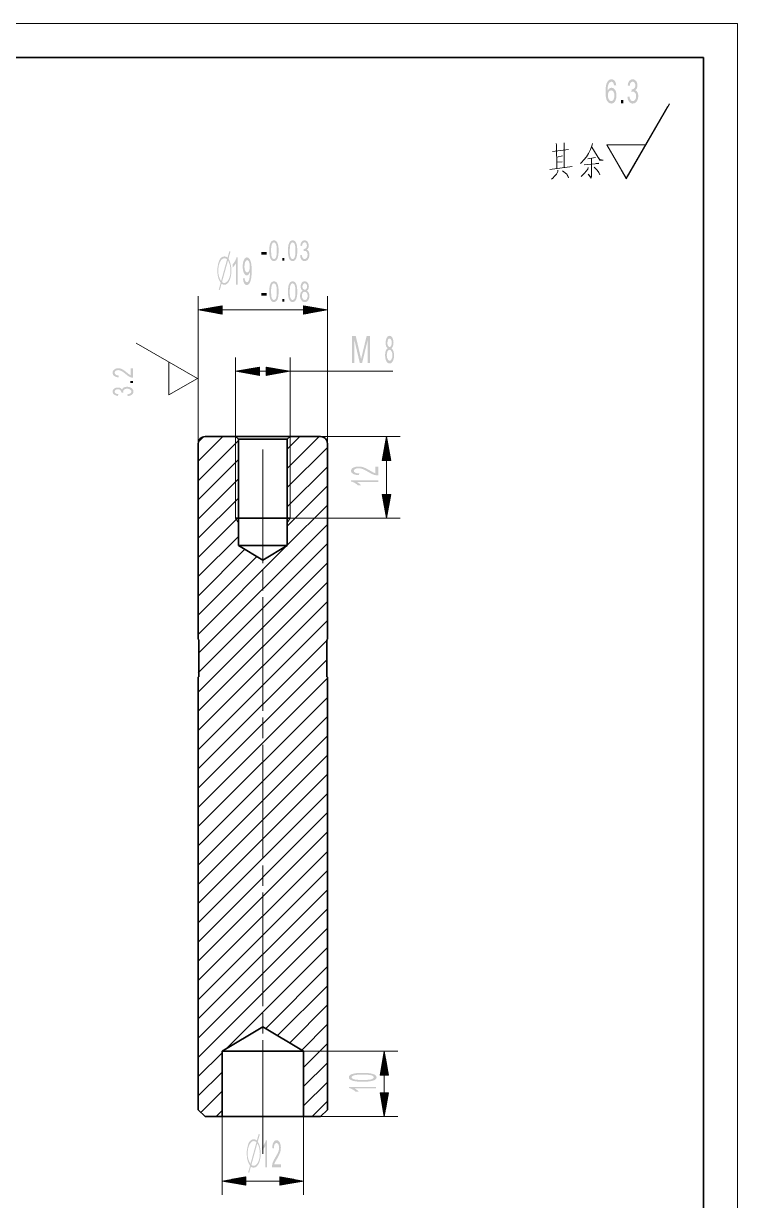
# Model space of a CAD drawing. Header units: millimetres. Extents: x 2834 to 3044, y 1462 to 1759.
# Drawn here: x 2939 to 3044, y 1585.8 to 1758.9 of the extents above; entities that cross this region are included whole.
import ezdxf

# ---------------------------------------------------------------- set-up
doc = ezdxf.new("R2010")
doc.units = ezdxf.units.MM
doc.layers.add('PDF_几何图形', color=7, linetype='Continuous')
doc.layers.add('PDF_实体填充', color=7, linetype='Continuous')

msp = doc.modelspace()

# ---------------------------------------------------------------- hatches: boundary and pattern name
at = {"layer": 'PDF_实体填充', "transparency": 33554559}
h = msp.add_hatch(color=256, dxfattribs=at)
h.paths.add_polyline_path([(3026.21, 1749.82), (3025.91, 1749.78), (3025.8, 1750.15), (3025.66, 1750.29), (3025.5, 1750.33), (3025.24, 1750.22), (3025.12, 1750.04), (3025.02, 1749.79), (3024.97, 1749.57), (3024.95, 1749.3), (3024.94, 1748.98), (3025.06, 1749.18), (3025.2, 1749.33), (3025.36, 1749.41), (3025.53, 1749.44), (3025.72, 1749.41), (3025.89, 1749.3), (3026.04, 1749.13), (3026.16, 1748.89), (3026.23, 1748.62), (3026.25, 1748.31), (3026.23, 1747.99), (3026.15, 1747.7), (3026.04, 1747.45), (3025.88, 1747.26), (3025.7, 1747.15), (3025.49, 1747.11), (3025.25, 1747.16), (3025.05, 1747.29), (3024.87, 1747.51), (3024.77, 1747.74), (3024.7, 1748.03), (3024.65, 1748.39), (3024.64, 1748.81), (3024.65, 1749.28), (3024.7, 1749.69), (3024.78, 1750.02), (3024.9, 1750.29), (3025.07, 1750.51), (3025.27, 1750.64), (3025.52, 1750.69), (3025.78, 1750.63), (3025.99, 1750.46), (3026.14, 1750.18)], flags=0)
h.paths.add_polyline_path([(3024.98, 1748.31), (3025, 1748.09), (3025.05, 1747.88), (3025.23, 1747.57), (3025.48, 1747.47), (3025.66, 1747.52), (3025.81, 1747.69), (3025.91, 1747.95), (3025.95, 1748.28), (3025.91, 1748.61), (3025.81, 1748.85), (3025.66, 1749.01), (3025.47, 1749.06), (3025.28, 1749.01), (3025.12, 1748.85), (3025.02, 1748.61)], flags=0)
for points in [[(3027.86, 1748.1), (3028.16, 1748.15), (3028.23, 1747.84), (3028.33, 1747.63), (3028.47, 1747.51), (3028.64, 1747.47), (3028.83, 1747.52), (3028.99, 1747.68), (3029.1, 1747.91), (3029.14, 1748.2), (3029.11, 1748.47), (3029.01, 1748.68), (3028.85, 1748.83), (3028.66, 1748.88), (3028.45, 1748.83), (3028.48, 1749.21), (3028.53, 1749.2), (3028.71, 1749.24), (3028.88, 1749.35), (3028.99, 1749.53), (3029.03, 1749.79), (3029, 1750), (3028.92, 1750.18), (3028.79, 1750.29), (3028.63, 1750.33), (3028.47, 1750.29), (3028.34, 1750.18), (3028.24, 1749.98), (3028.19, 1749.7), (3027.89, 1749.78), (3027.98, 1750.16), (3028.14, 1750.45), (3028.36, 1750.63), (3028.62, 1750.69), (3028.82, 1750.66), (3028.99, 1750.56), (3029.14, 1750.42), (3029.25, 1750.23), (3029.32, 1750.01), (3029.34, 1749.78), (3029.32, 1749.56), (3029.25, 1749.36), (3029.15, 1749.2), (3029, 1749.07), (3029.2, 1748.96), (3029.34, 1748.77), (3029.43, 1748.52), (3029.46, 1748.21), (3029.43, 1747.92), (3029.36, 1747.66), (3029.23, 1747.43), (3029.06, 1747.25), (3028.86, 1747.15), (3028.63, 1747.11), (3028.43, 1747.14), (3028.25, 1747.23), (3028.1, 1747.39), (3027.98, 1747.59), (3027.9, 1747.82)], [(2979.72, 1724.78), (2979.98, 1724.83), (2980.03, 1724.56), (2980.13, 1724.38), (2980.24, 1724.28), (2980.39, 1724.24), (2980.55, 1724.29), (2980.69, 1724.42), (2980.79, 1724.62), (2980.82, 1724.87), (2980.79, 1725.1), (2980.7, 1725.29), (2980.57, 1725.41), (2980.41, 1725.45), (2980.23, 1725.41), (2980.25, 1725.73), (2980.3, 1725.73), (2980.45, 1725.76), (2980.59, 1725.85), (2980.69, 1726.01), (2980.72, 1726.23), (2980.7, 1726.42), (2980.63, 1726.57), (2980.52, 1726.67), (2980.38, 1726.7), (2980.24, 1726.67), (2980.13, 1726.56), (2980.05, 1726.4), (2980, 1726.16), (2979.74, 1726.22), (2979.82, 1726.55), (2979.96, 1726.8), (2980.15, 1726.95), (2980.37, 1727), (2980.54, 1726.98), (2980.69, 1726.9), (2980.82, 1726.77), (2980.91, 1726.61), (2980.97, 1726.42), (2980.99, 1726.22), (2980.97, 1726.04), (2980.92, 1725.87), (2980.83, 1725.73), (2980.7, 1725.62), (2980.87, 1725.52), (2980.99, 1725.36), (2981.07, 1725.14), (2981.09, 1724.88), (2981.07, 1724.63), (2981, 1724.41), (2980.89, 1724.21), (2980.75, 1724.06), (2980.58, 1723.97), (2980.38, 1723.94), (2980.21, 1723.96), (2980.06, 1724.04), (2979.92, 1724.17), (2979.82, 1724.34), (2979.75, 1724.55)], [(2970.53, 1720.48), (2970.29, 1720.48), (2970.29, 1723.61), (2970.18, 1723.44), (2970.05, 1723.27), (2969.92, 1723.12), (2969.8, 1723.01), (2969.8, 1723.49), (2969.99, 1723.7), (2970.16, 1723.96), (2970.29, 1724.23), (2970.37, 1724.49), (2970.53, 1724.49)], [(2987.34, 1708.95), (2987.34, 1712.95), (2987.9, 1712.95), (2988.64, 1709.77), (2988.69, 1709.52), (2988.75, 1709.79), (2989.51, 1712.95), (2990.01, 1712.95), (2990.01, 1708.95), (2989.65, 1708.95), (2989.65, 1712.29), (2988.84, 1708.95), (2988.5, 1708.95), (2987.7, 1712.35), (2987.7, 1708.95)], [(2954.8, 1708.18), (2955.15, 1708.18), (2955.15, 1706.79), (2954.9, 1706.82), (2954.7, 1706.89), (2954.5, 1706.99), (2954.29, 1707.14), (2953.8, 1707.54), (2953.59, 1707.69), (2953.41, 1707.79), (2953.18, 1707.88), (2952.97, 1707.91), (2952.77, 1707.89), (2952.6, 1707.8), (2952.48, 1707.68), (2952.45, 1707.52), (2952.49, 1707.35), (2952.61, 1707.22), (2952.8, 1707.14), (2953.05, 1707.11), (2953.01, 1706.84), (2952.75, 1706.88), (2952.54, 1706.95), (2952.37, 1707.05), (2952.24, 1707.18), (2952.17, 1707.34), (2952.14, 1707.53), (2952.17, 1707.71), (2952.25, 1707.87), (2952.38, 1708), (2952.65, 1708.14), (2952.98, 1708.18), (2953.15, 1708.17), (2953.33, 1708.13), (2953.51, 1708.06), (2953.7, 1707.96), (2953.84, 1707.86), (2954.02, 1707.73), (2954.46, 1707.37), (2954.6, 1707.26), (2954.8, 1707.15)], [(2954.36, 1704.08), (2954.31, 1704.34), (2954.58, 1704.4), (2954.77, 1704.49), (2954.87, 1704.61), (2954.9, 1704.75), (2954.86, 1704.92), (2954.72, 1705.06), (2954.52, 1705.15), (2954.28, 1705.18), (2954.05, 1705.15), (2953.86, 1705.07), (2953.73, 1704.94), (2953.69, 1704.77), (2953.73, 1704.59), (2953.41, 1704.62), (2953.42, 1704.66), (2953.38, 1704.82), (2953.29, 1704.96), (2953.14, 1705.06), (2952.91, 1705.09), (2952.73, 1705.07), (2952.58, 1704.99), (2952.48, 1704.88), (2952.45, 1704.75), (2952.48, 1704.61), (2952.58, 1704.49), (2952.75, 1704.41), (2952.99, 1704.37), (2952.92, 1704.11), (2952.59, 1704.19), (2952.35, 1704.32), (2952.19, 1704.51), (2952.14, 1704.74), (2952.17, 1704.9), (2952.25, 1705.06), (2952.37, 1705.18), (2952.54, 1705.28), (2952.72, 1705.34), (2952.92, 1705.35), (2953.11, 1705.34), (2953.28, 1705.28), (2953.42, 1705.19), (2953.53, 1705.06), (2953.62, 1705.23), (2953.79, 1705.35), (2954, 1705.43), (2954.27, 1705.46), (2954.52, 1705.44), (2954.74, 1705.37), (2954.94, 1705.26), (2955.09, 1705.11), (2955.18, 1704.94), (2955.21, 1704.75), (2955.18, 1704.58), (2955.1, 1704.42), (2954.97, 1704.29), (2954.8, 1704.19), (2954.6, 1704.12)], [(2990.76, 1693.73), (2991.23, 1693.73), (2991.23, 1692.41), (2990.89, 1692.44), (2990.62, 1692.5), (2990.35, 1692.6), (2990.07, 1692.74), (2989.42, 1693.12), (2989.14, 1693.26), (2988.9, 1693.36), (2988.6, 1693.45), (2988.31, 1693.48), (2988.04, 1693.45), (2987.82, 1693.37), (2987.67, 1693.25), (2987.62, 1693.1), (2987.67, 1692.94), (2987.83, 1692.82), (2988.08, 1692.74), (2988.42, 1692.71), (2988.37, 1692.46), (2988.02, 1692.49), (2987.74, 1692.55), (2987.51, 1692.65), (2987.34, 1692.78), (2987.24, 1692.93), (2987.21, 1693.11), (2987.25, 1693.28), (2987.35, 1693.44), (2987.53, 1693.56), (2987.89, 1693.69), (2988.32, 1693.73), (2988.56, 1693.72), (2988.79, 1693.68), (2989.03, 1693.61), (2989.28, 1693.52), (2989.47, 1693.42), (2989.71, 1693.3), (2990.3, 1692.96), (2990.49, 1692.85), (2990.76, 1692.75)], [(2991.23, 1691.69), (2991.23, 1691.45), (2988.1, 1691.45), (2988.27, 1691.34), (2988.44, 1691.21), (2988.58, 1691.08), (2988.69, 1690.96), (2988.22, 1690.96), (2988, 1691.15), (2987.75, 1691.32), (2987.47, 1691.45), (2987.21, 1691.53), (2987.21, 1691.69)], [(2990.9, 1602.49), (2990.9, 1602.25), (2987.77, 1602.25), (2987.94, 1602.14), (2988.11, 1602.01), (2988.26, 1601.88), (2988.36, 1601.76), (2987.89, 1601.76), (2987.68, 1601.95), (2987.42, 1602.12), (2987.15, 1602.25), (2986.89, 1602.33), (2986.89, 1602.49)], [(2974.85, 1590.63), (2974.6, 1590.63), (2974.6, 1593.75), (2974.5, 1593.59), (2974.37, 1593.42), (2974.24, 1593.27), (2974.11, 1593.16), (2974.11, 1593.64), (2974.31, 1593.85), (2974.47, 1594.11), (2974.61, 1594.38), (2974.69, 1594.64), (2974.85, 1594.64)], [(2976.89, 1591.1), (2976.89, 1590.63), (2975.57, 1590.63), (2975.6, 1590.97), (2975.66, 1591.23), (2975.76, 1591.5), (2975.89, 1591.78), (2976.27, 1592.44), (2976.42, 1592.72), (2976.52, 1592.95), (2976.61, 1593.25), (2976.63, 1593.54), (2976.61, 1593.81), (2976.53, 1594.03), (2976.41, 1594.18), (2976.26, 1594.23), (2976.1, 1594.18), (2975.97, 1594.02), (2975.89, 1593.77), (2975.87, 1593.43), (2975.61, 1593.48), (2975.65, 1593.83), (2975.71, 1594.12), (2975.81, 1594.34), (2975.94, 1594.51), (2976.09, 1594.61), (2976.26, 1594.64), (2976.44, 1594.61), (2976.59, 1594.5), (2976.72, 1594.32), (2976.85, 1593.96), (2976.89, 1593.53), (2976.87, 1593.29), (2976.84, 1593.06), (2976.77, 1592.82), (2976.67, 1592.57), (2976.58, 1592.38), (2976.46, 1592.14), (2976.11, 1591.55), (2976.01, 1591.36), (2975.91, 1591.1)]]:
    msp.add_hatch(color=256, dxfattribs=at).paths.add_polyline_path(points)
h = msp.add_hatch(color=256, dxfattribs=at)
h.paths.add_polyline_path([(2975.19, 1725.47), (2975.2, 1725.8), (2975.22, 1726.09), (2975.26, 1726.33), (2975.36, 1726.61), (2975.49, 1726.83), (2975.66, 1726.96), (2975.87, 1727), (2976.03, 1726.98), (2976.17, 1726.9), (2976.29, 1726.79), (2976.38, 1726.62), (2976.45, 1726.42), (2976.51, 1726.18), (2976.54, 1725.98), (2976.55, 1725.75), (2976.56, 1725.47), (2976.55, 1725.14), (2976.52, 1724.86), (2976.48, 1724.62), (2976.39, 1724.33), (2976.25, 1724.12), (2976.08, 1723.98), (2975.87, 1723.94), (2975.68, 1723.97), (2975.53, 1724.08), (2975.4, 1724.25), (2975.3, 1724.47), (2975.24, 1724.74), (2975.2, 1725.08)], flags=0)
h.paths.add_polyline_path([(2975.45, 1725.47), (2975.47, 1725.03), (2975.51, 1724.7), (2975.57, 1724.49), (2975.71, 1724.3), (2975.87, 1724.24), (2976.04, 1724.3), (2976.17, 1724.49), (2976.24, 1724.71), (2976.28, 1725.03), (2976.29, 1725.47), (2976.28, 1725.91), (2976.24, 1726.24), (2976.17, 1726.45), (2976.03, 1726.64), (2975.87, 1726.7), (2975.71, 1726.64), (2975.59, 1726.48), (2975.53, 1726.32), (2975.49, 1726.09), (2975.46, 1725.81)], flags=0)
h = msp.add_hatch(color=256, dxfattribs=at)
h.paths.add_polyline_path([(2977.93, 1725.47), (2977.94, 1725.8), (2977.97, 1726.09), (2978.01, 1726.33), (2978.11, 1726.61), (2978.24, 1726.83), (2978.41, 1726.96), (2978.62, 1727), (2978.78, 1726.98), (2978.92, 1726.9), (2979.03, 1726.79), (2979.13, 1726.62), (2979.2, 1726.42), (2979.26, 1726.18), (2979.28, 1725.98), (2979.3, 1725.75), (2979.3, 1725.47), (2979.3, 1725.14), (2979.27, 1724.86), (2979.23, 1724.62), (2979.13, 1724.33), (2979, 1724.12), (2978.83, 1723.98), (2978.62, 1723.94), (2978.43, 1723.97), (2978.27, 1724.08), (2978.14, 1724.25), (2978.05, 1724.47), (2977.99, 1724.74), (2977.95, 1725.08)], flags=0)
h.paths.add_polyline_path([(2978.2, 1725.47), (2978.21, 1725.03), (2978.25, 1724.7), (2978.32, 1724.49), (2978.46, 1724.3), (2978.62, 1724.24), (2978.78, 1724.3), (2978.92, 1724.49), (2978.98, 1724.71), (2979.03, 1725.03), (2979.04, 1725.47), (2979.03, 1725.91), (2978.98, 1726.24), (2978.92, 1726.45), (2978.78, 1726.64), (2978.62, 1726.7), (2978.46, 1726.64), (2978.33, 1726.48), (2978.27, 1726.32), (2978.23, 1726.09), (2978.21, 1725.81)], flags=0)
h = msp.add_hatch(color=256, dxfattribs=at)
h.paths.add_polyline_path([(2969.58, 1721.99), (2969.5, 1721.54), (2969.37, 1721.16), (2969.21, 1720.85), (2969.01, 1720.63), (2968.8, 1720.5), (2968.58, 1720.46), (2968.46, 1720.47), (2968.3, 1720.53), (2968.21, 1720.58), (2968.16, 1720.6), (2967.91, 1719.68), (2967.76, 1719.76), (2968.04, 1720.76), (2967.86, 1721.04), (2967.72, 1721.36), (2967.63, 1721.71), (2967.57, 1722.1), (2967.55, 1722.53), (2967.55, 1722.8), (2967.58, 1723.07), (2967.67, 1723.56), (2967.79, 1723.95), (2967.93, 1724.25), (2968.12, 1724.46), (2968.34, 1724.59), (2968.59, 1724.63), (2968.68, 1724.62), (2968.79, 1724.59), (2968.91, 1724.55), (2969.05, 1724.45), (2969.32, 1725.42), (2969.48, 1725.34), (2969.19, 1724.29), (2969.37, 1723.92), (2969.51, 1723.51), (2969.59, 1723.04), (2969.61, 1722.52)], flags=0)
h.paths.add_polyline_path([(2969.12, 1724.04), (2968.24, 1720.87), (2968.37, 1720.76), (2968.56, 1720.72), (2968.79, 1720.78), (2969.01, 1720.95), (2969.2, 1721.23), (2969.35, 1721.6), (2969.45, 1722.03), (2969.48, 1722.51), (2969.46, 1722.94), (2969.39, 1723.34), (2969.27, 1723.71)], flags=0)
h.paths.add_polyline_path([(2968.6, 1724.37), (2968.36, 1724.31), (2968.14, 1724.13), (2967.95, 1723.83), (2967.85, 1723.6), (2967.75, 1723.25), (2967.7, 1722.82), (2967.68, 1722.53), (2967.71, 1722.1), (2967.79, 1721.7), (2967.92, 1721.34), (2968.1, 1721.02), (2968.98, 1724.2), (2968.77, 1724.32)], flags=0)
h = msp.add_hatch(color=256, dxfattribs=at)
h.paths.add_polyline_path([(2971.32, 1721.4), (2971.55, 1721.44), (2971.6, 1721.16), (2971.67, 1720.96), (2971.89, 1720.81), (2972.08, 1720.92), (2972.22, 1721.19), (2972.27, 1721.4), (2972.31, 1721.66), (2972.34, 1721.96), (2972.35, 1722.26), (2972.35, 1722.36), (2972.26, 1722.15), (2972.15, 1721.98), (2972.02, 1721.87), (2971.87, 1721.83), (2971.72, 1721.87), (2971.58, 1721.99), (2971.45, 1722.19), (2971.36, 1722.46), (2971.3, 1722.77), (2971.28, 1723.14), (2971.3, 1723.52), (2971.36, 1723.85), (2971.46, 1724.12), (2971.59, 1724.33), (2971.74, 1724.45), (2971.91, 1724.49), (2972.1, 1724.44), (2972.27, 1724.28), (2972.41, 1724.03), (2972.51, 1723.68), (2972.56, 1723.38), (2972.59, 1723.01), (2972.6, 1722.56), (2972.59, 1722.08), (2972.56, 1721.67), (2972.51, 1721.34), (2972.41, 1720.94), (2972.26, 1720.65), (2972.09, 1720.47), (2971.88, 1720.41), (2971.67, 1720.47), (2971.5, 1720.67), (2971.38, 1720.98)], flags=0)
h.paths.add_polyline_path([(2972.32, 1723.17), (2972.29, 1723.55), (2972.21, 1723.84), (2972.09, 1724.02), (2971.94, 1724.09), (2971.79, 1724.02), (2971.65, 1723.82), (2971.56, 1723.51), (2971.53, 1723.13), (2971.56, 1722.78), (2971.65, 1722.5), (2971.78, 1722.33), (2971.93, 1722.27), (2972.09, 1722.33), (2972.21, 1722.5), (2972.3, 1722.79)], flags=0)
h = msp.add_hatch(color=256, dxfattribs=at)
h.paths.add_polyline_path([(2975.19, 1719.45), (2975.2, 1719.78), (2975.22, 1720.06), (2975.26, 1720.3), (2975.36, 1720.59), (2975.49, 1720.8), (2975.66, 1720.93), (2975.87, 1720.98), (2976.03, 1720.95), (2976.17, 1720.88), (2976.29, 1720.76), (2976.38, 1720.6), (2976.45, 1720.4), (2976.51, 1720.15), (2976.54, 1719.96), (2976.55, 1719.72), (2976.56, 1719.45), (2976.55, 1719.12), (2976.52, 1718.83), (2976.48, 1718.59), (2976.39, 1718.3), (2976.25, 1718.09), (2976.08, 1717.96), (2975.87, 1717.91), (2975.68, 1717.95), (2975.53, 1718.05), (2975.4, 1718.23), (2975.3, 1718.44), (2975.24, 1718.72), (2975.2, 1719.05)], flags=0)
h.paths.add_polyline_path([(2975.45, 1719.45), (2975.47, 1719.01), (2975.51, 1718.68), (2975.57, 1718.46), (2975.71, 1718.28), (2975.87, 1718.22), (2976.04, 1718.28), (2976.17, 1718.46), (2976.24, 1718.68), (2976.28, 1719.01), (2976.29, 1719.45), (2976.28, 1719.88), (2976.24, 1720.21), (2976.17, 1720.43), (2976.03, 1720.61), (2975.87, 1720.67), (2975.71, 1720.62), (2975.59, 1720.46), (2975.53, 1720.29), (2975.49, 1720.07), (2975.46, 1719.79)], flags=0)
h = msp.add_hatch(color=256, dxfattribs=at)
h.paths.add_polyline_path([(2977.93, 1719.45), (2977.94, 1719.78), (2977.97, 1720.06), (2978.01, 1720.3), (2978.11, 1720.59), (2978.24, 1720.8), (2978.41, 1720.93), (2978.62, 1720.98), (2978.78, 1720.95), (2978.92, 1720.88), (2979.03, 1720.76), (2979.13, 1720.6), (2979.2, 1720.4), (2979.26, 1720.15), (2979.28, 1719.96), (2979.3, 1719.72), (2979.3, 1719.45), (2979.3, 1719.12), (2979.27, 1718.83), (2979.23, 1718.59), (2979.13, 1718.3), (2979, 1718.09), (2978.83, 1717.96), (2978.62, 1717.91), (2978.43, 1717.95), (2978.27, 1718.05), (2978.14, 1718.23), (2978.05, 1718.44), (2977.99, 1718.72), (2977.95, 1719.05)], flags=0)
h.paths.add_polyline_path([(2978.2, 1719.45), (2978.21, 1719.01), (2978.25, 1718.68), (2978.32, 1718.46), (2978.46, 1718.28), (2978.62, 1718.22), (2978.78, 1718.28), (2978.92, 1718.46), (2978.98, 1718.68), (2979.03, 1719.01), (2979.04, 1719.45), (2979.03, 1719.88), (2978.98, 1720.21), (2978.92, 1720.43), (2978.78, 1720.61), (2978.62, 1720.67), (2978.46, 1720.62), (2978.33, 1720.46), (2978.27, 1720.29), (2978.23, 1720.07), (2978.21, 1719.79)], flags=0)
h = msp.add_hatch(color=256, dxfattribs=at)
h.paths.add_polyline_path([(2980.11, 1719.59), (2979.97, 1719.69), (2979.87, 1719.83), (2979.82, 1720), (2979.8, 1720.2), (2979.84, 1720.51), (2979.96, 1720.75), (2980.15, 1720.92), (2980.4, 1720.98), (2980.65, 1720.92), (2980.84, 1720.75), (2980.97, 1720.5), (2981.01, 1720.19), (2980.99, 1720), (2980.93, 1719.83), (2980.84, 1719.69), (2980.7, 1719.59), (2980.87, 1719.47), (2980.99, 1719.3), (2981.07, 1719.08), (2981.1, 1718.82), (2981.08, 1718.58), (2981.01, 1718.36), (2980.91, 1718.18), (2980.77, 1718.03), (2980.6, 1717.94), (2980.4, 1717.91), (2980.21, 1717.94), (2980.04, 1718.03), (2979.9, 1718.18), (2979.8, 1718.37), (2979.73, 1718.59), (2979.71, 1718.83), (2979.74, 1719.1), (2979.82, 1719.32), (2979.94, 1719.49)], flags=0)
h.paths.add_polyline_path([(2980.06, 1720.22), (2980.08, 1720.02), (2980.16, 1719.87), (2980.27, 1719.77), (2980.41, 1719.73), (2980.54, 1719.77), (2980.65, 1719.87), (2980.72, 1720.02), (2980.75, 1720.2), (2980.72, 1720.38), (2980.65, 1720.54), (2980.54, 1720.64), (2980.4, 1720.68), (2980.27, 1720.64), (2980.16, 1720.54)], flags=0)
h.paths.add_polyline_path([(2979.98, 1718.83), (2980.03, 1718.53), (2980.19, 1718.3), (2980.41, 1718.22), (2980.58, 1718.26), (2980.71, 1718.39), (2980.8, 1718.58), (2980.83, 1718.82), (2980.8, 1719.06), (2980.71, 1719.26), (2980.57, 1719.39), (2980.4, 1719.43), (2980.23, 1719.39), (2980.1, 1719.26), (2980.01, 1719.07)], flags=0)
h = msp.add_hatch(color=256, dxfattribs=at)
h.paths.add_polyline_path([(2992.6, 1711.11), (2992.47, 1711.25), (2992.37, 1711.43), (2992.32, 1711.66), (2992.3, 1711.93), (2992.34, 1712.33), (2992.46, 1712.66), (2992.64, 1712.89), (2992.87, 1712.96), (2993.11, 1712.89), (2993.3, 1712.66), (2993.42, 1712.32), (2993.46, 1711.92), (2993.44, 1711.66), (2993.38, 1711.43), (2993.29, 1711.25), (2993.16, 1711.11), (2993.32, 1710.96), (2993.44, 1710.73), (2993.51, 1710.43), (2993.54, 1710.09), (2993.52, 1709.76), (2993.46, 1709.48), (2993.36, 1709.23), (2993.22, 1709.03), (2993.06, 1708.92), (2992.88, 1708.88), (2992.69, 1708.92), (2992.53, 1709.03), (2992.4, 1709.23), (2992.3, 1709.48), (2992.24, 1709.77), (2992.22, 1710.1), (2992.24, 1710.46), (2992.32, 1710.75), (2992.44, 1710.98)], flags=0)
h.paths.add_polyline_path([(2992.55, 1711.95), (2992.57, 1711.69), (2992.64, 1711.48), (2992.75, 1711.35), (2992.88, 1711.3), (2993.01, 1711.35), (2993.11, 1711.48), (2993.18, 1711.68), (2993.2, 1711.92), (2993.18, 1712.17), (2993.11, 1712.37), (2993, 1712.51), (2992.88, 1712.56), (2992.75, 1712.51), (2992.64, 1712.38)], flags=0)
h.paths.add_polyline_path([(2992.47, 1710.1), (2992.52, 1709.69), (2992.67, 1709.39), (2992.88, 1709.28), (2993.04, 1709.34), (2993.17, 1709.51), (2993.26, 1709.76), (2993.29, 1710.08), (2993.26, 1710.41), (2993.17, 1710.67), (2993.04, 1710.84), (2992.87, 1710.9), (2992.71, 1710.84), (2992.58, 1710.67), (2992.5, 1710.41)], flags=0)
h = msp.add_hatch(color=256, dxfattribs=at)
h.paths.add_polyline_path([(2988.93, 1603.24), (2988.49, 1603.25), (2988.11, 1603.27), (2987.79, 1603.31), (2987.4, 1603.4), (2987.12, 1603.53), (2986.94, 1603.69), (2986.89, 1603.89), (2986.92, 1604.04), (2987.02, 1604.18), (2987.17, 1604.29), (2987.39, 1604.38), (2987.66, 1604.45), (2987.99, 1604.5), (2988.25, 1604.53), (2988.56, 1604.54), (2988.93, 1604.55), (2989.37, 1604.54), (2989.75, 1604.51), (2990.07, 1604.47), (2990.45, 1604.38), (2990.74, 1604.26), (2990.91, 1604.09), (2990.97, 1603.89), (2990.92, 1603.71), (2990.79, 1603.56), (2990.56, 1603.44), (2990.27, 1603.35), (2989.9, 1603.29), (2989.45, 1603.25)], flags=0)
h.paths.add_polyline_path([(2988.93, 1603.49), (2989.51, 1603.51), (2989.95, 1603.54), (2990.24, 1603.61), (2990.49, 1603.74), (2990.57, 1603.89), (2990.48, 1604.05), (2990.24, 1604.18), (2989.95, 1604.24), (2989.51, 1604.28), (2988.93, 1604.29), (2988.34, 1604.28), (2987.91, 1604.24), (2987.62, 1604.18), (2987.37, 1604.05), (2987.29, 1603.89), (2987.36, 1603.74), (2987.58, 1603.62), (2987.8, 1603.57), (2988.1, 1603.53), (2988.48, 1603.5)], flags=0)
h = msp.add_hatch(color=256, dxfattribs=at)
h.paths.add_polyline_path([(2973.9, 1592.14), (2973.81, 1591.69), (2973.69, 1591.31), (2973.52, 1591), (2973.33, 1590.78), (2973.12, 1590.65), (2972.89, 1590.61), (2972.77, 1590.62), (2972.62, 1590.67), (2972.53, 1590.72), (2972.48, 1590.75), (2972.22, 1589.83), (2972.08, 1589.91), (2972.36, 1590.91), (2972.18, 1591.19), (2972.04, 1591.51), (2971.94, 1591.86), (2971.89, 1592.25), (2971.87, 1592.68), (2971.87, 1592.95), (2971.9, 1593.22), (2971.99, 1593.7), (2972.1, 1594.1), (2972.25, 1594.4), (2972.44, 1594.61), (2972.65, 1594.74), (2972.91, 1594.78), (2973, 1594.77), (2973.11, 1594.73), (2973.23, 1594.69), (2973.36, 1594.6), (2973.64, 1595.57), (2973.8, 1595.49), (2973.5, 1594.44), (2973.69, 1594.07), (2973.82, 1593.66), (2973.9, 1593.19), (2973.93, 1592.67)], flags=0)
h.paths.add_polyline_path([(2973.43, 1594.19), (2972.56, 1591.02), (2972.69, 1590.91), (2972.88, 1590.87), (2973.11, 1590.93), (2973.33, 1591.1), (2973.52, 1591.38), (2973.67, 1591.75), (2973.77, 1592.18), (2973.8, 1592.66), (2973.77, 1593.09), (2973.71, 1593.49), (2973.59, 1593.85)], flags=0)
h.paths.add_polyline_path([(2972.92, 1594.52), (2972.68, 1594.46), (2972.46, 1594.28), (2972.27, 1593.98), (2972.17, 1593.74), (2972.06, 1593.39), (2972.02, 1592.97), (2972, 1592.68), (2972.03, 1592.25), (2972.11, 1591.85), (2972.24, 1591.49), (2972.42, 1591.17), (2973.3, 1594.35), (2973.09, 1594.47)], flags=0)

# ---------------------------------------------------------------- linework, layer by layer
at = {"layer": 'PDF_几何图形', "lineweight": 15}
for points in [[(2834.04, 1461.88), (3044.04, 1461.88), (3044.04, 1758.88), (2834.04, 1758.88)], [(2968.19, 1717.38), (2968.24, 1717.38)], [(2980.28, 1717.38), (2980.24, 1717.38)], [(2968.19, 1716.16), (2968.24, 1716.16)], [(2980.28, 1716.16), (2980.24, 1716.16)], [(2973.69, 1708.36), (2973.74, 1708.36)], [(2973.69, 1707.14), (2973.74, 1707.14)], [(2978.24, 1707.75), (2974.74, 1708.36), (2974.74, 1707.13)], [(2974.78, 1708.36), (2974.74, 1708.36)], [(2978.24, 1707.75), (2974.74, 1707.75)], [(2974.78, 1707.14), (2974.74, 1707.14)], [(2991.82, 1694.67), (2991.82, 1694.63)], [(2993.04, 1694.67), (2993.04, 1694.63)], [(2992.43, 1686.13), (2993.04, 1689.63), (2991.81, 1689.63)], [(2991.82, 1689.58), (2991.82, 1689.63)], [(2993.04, 1689.58), (2993.04, 1689.63)], [(2991.49, 1604.27), (2991.49, 1604.23)], [(2992.71, 1604.27), (2992.71, 1604.23)], [(2991.49, 1601.58), (2991.49, 1601.63)], [(2992.71, 1601.58), (2992.71, 1601.63)], [(2971.69, 1589.24), (2971.74, 1589.24)], [(2976.78, 1589.24), (2976.74, 1589.24)], [(2971.69, 1588.02), (2971.74, 1588.02)], [(2976.78, 1588.02), (2976.74, 1588.02)]]:
    msp.add_lwpolyline(points, close=True, dxfattribs=at)
at = {"layer": 'PDF_几何图形', "lineweight": 35}
for points in [[(3039.04, 1466.88), (3039.04, 1753.88), (2859.04, 1753.88), (2859.04, 1466.88)], [(2970.64, 1697.73), (2970.24, 1698.13), (2970.35, 1698.13), (2970.7, 1698.13), (2971.24, 1698.13), (2971.96, 1698.13), (2972.82, 1698.13), (2973.76, 1698.13), (2974.72, 1698.13), (2975.66, 1698.13), (2976.51, 1698.13), (2977.23, 1698.13), (2977.78, 1698.13), (2978.12, 1698.13), (2978.24, 1698.13), (2977.84, 1697.73), (2977.73, 1697.73), (2977.42, 1697.73), (2976.93, 1697.73), (2976.28, 1697.73), (2975.51, 1697.73), (2974.67, 1697.73), (2973.8, 1697.73), (2972.96, 1697.73), (2972.19, 1697.73), (2971.54, 1697.73), (2971.05, 1697.73), (2970.74, 1697.73), (2970.64, 1697.73), (2970.64, 1682.13)], [(2977.84, 1682.13), (2977.84, 1697.73)], [(2970.24, 1686.13), (2970.64, 1686.13), (2977.84, 1686.13), (2978.24, 1686.13)], [(2968.24, 1607.73), (2968.24, 1598.13)]]:
    msp.add_lwpolyline(points, dxfattribs=at)
at = {"layer": 'PDF_几何图形', "lineweight": 15}
for points in [[(3034.05, 1747.05), (3027.7, 1736.05), (3024.82, 1741.05), (3030.59, 1741.05)], [(3033.74, 1746.64), (3027.68, 1736.14), (3024.85, 1741.05), (3030.51, 1741.05)], [(3016.84, 1740.05), (3019.21, 1740.37)], [(3017.39, 1741.24), (3017.45, 1741.04), (3017.5, 1737.61)], [(3018.55, 1741.35), (3018.58, 1741.24), (3018.55, 1737.73)], [(3022.73, 1741.24), (3022.68, 1741.04), (3022.43, 1740.37), (3022.15, 1739.78), (3021.82, 1739.27), (3021.44, 1738.83), (3021.13, 1738.44), (3020.97, 1738.28)], [(3022.62, 1740.68), (3023.81, 1738.79), (3024.3, 1738.79), (3023.81, 1738.87), (3023.56, 1739.19)], [(3017.47, 1738.48), (3018.27, 1738.56)], [(3017.5, 1739.23), (3018.3, 1739.42)], [(3021.52, 1738.09), (3023.64, 1738.32), (3023.56, 1738.36), (3023.26, 1738.28)], [(3023.17, 1739.19), (3022.02, 1738.99)], [(3022.57, 1739.07), (3022.59, 1736.79), (3022.57, 1736.43), (3022.51, 1736.16), (3022.1, 1736.75), (3022.51, 1736.24)], [(3016.45, 1737.42), (3019.71, 1737.85)], [(3017.64, 1737.3), (3017.64, 1737.14), (3017.42, 1736.75), (3017.14, 1736.43), (3016.87, 1736.16), (3016.68, 1736)], [(3018.33, 1737.22), (3018.93, 1736.71), (3019.16, 1736.39), (3019.21, 1736.2), (3019.02, 1736.59)], [(3022.07, 1737.69), (3022.02, 1737.46), (3021.57, 1736.86), (3021.08, 1736.39)], [(3022.98, 1737.77), (3023.42, 1737.3), (3023.67, 1736.98), (3023.81, 1736.63), (3023.61, 1737.02)], [(2964.74, 1697.13), (2964.74, 1718.77)], [(2983.74, 1716.77), (2980.24, 1716.77), (2983.74, 1716.77), (2980.24, 1716.15), (2980.24, 1717.38), (2983.74, 1716.77), (2964.74, 1716.77), (2968.24, 1716.15), (2968.24, 1717.38), (2964.74, 1716.77), (2968.24, 1716.77), (2964.74, 1716.77)], [(2968.24, 1717.22), (2967.33, 1717.22)], [(2968.24, 1717.27), (2967.62, 1717.27)], [(2968.24, 1717.32), (2967.91, 1717.32)], [(2980.24, 1717.32), (2980.57, 1717.32)], [(2980.24, 1717.27), (2980.86, 1717.27)], [(2980.24, 1717.22), (2981.14, 1717.22)], [(2983.74, 1697.13), (2983.74, 1718.77)], [(2968.24, 1716.82), (2965.03, 1716.82)], [(2968.24, 1716.71), (2965.03, 1716.71)], [(2968.24, 1716.87), (2965.31, 1716.87)], [(2968.24, 1716.66), (2965.31, 1716.66)], [(2968.24, 1716.92), (2965.6, 1716.92)], [(2968.24, 1716.61), (2965.6, 1716.61)], [(2968.24, 1716.97), (2965.89, 1716.97)], [(2968.24, 1716.56), (2965.89, 1716.56)], [(2968.24, 1717.02), (2966.18, 1717.02)], [(2968.24, 1716.51), (2966.18, 1716.51)], [(2968.24, 1717.07), (2966.47, 1717.07)], [(2968.24, 1716.46), (2966.47, 1716.46)], [(2968.24, 1717.12), (2966.75, 1717.12)], [(2968.24, 1716.41), (2966.75, 1716.41)], [(2968.24, 1717.17), (2967.04, 1717.17)], [(2968.24, 1716.36), (2967.04, 1716.36)], [(2968.24, 1716.31), (2967.33, 1716.31)], [(2968.24, 1716.26), (2967.62, 1716.26)], [(2968.24, 1716.21), (2967.91, 1716.21)], [(2980.24, 1717.17), (2981.43, 1717.17)], [(2980.24, 1717.12), (2981.72, 1717.12)], [(2980.24, 1717.07), (2982.01, 1717.07)], [(2980.24, 1717.02), (2982.3, 1717.02)], [(2980.24, 1716.97), (2982.58, 1716.97)], [(2980.24, 1716.92), (2982.87, 1716.92)], [(2980.24, 1716.87), (2983.16, 1716.87)], [(2980.24, 1716.82), (2983.45, 1716.82)], [(2980.24, 1716.71), (2983.45, 1716.71)], [(2980.24, 1716.66), (2983.16, 1716.66)], [(2980.24, 1716.61), (2982.87, 1716.61)], [(2980.24, 1716.56), (2982.58, 1716.56)], [(2980.24, 1716.51), (2982.3, 1716.51)], [(2980.24, 1716.46), (2982.01, 1716.46)], [(2980.24, 1716.41), (2981.72, 1716.41)], [(2980.24, 1716.36), (2981.43, 1716.36)], [(2980.24, 1716.31), (2981.14, 1716.31)], [(2980.24, 1716.26), (2980.86, 1716.26)], [(2980.24, 1716.21), (2980.57, 1716.21)], [(2955.61, 1711.87), (2964.61, 1706.68), (2960.4, 1704.25), (2960.4, 1709.11)], [(2970.24, 1709.75), (2970.24, 1698.13), (2970.24, 1686.13), (2970.64, 1685.43)], [(2978.24, 1709.75), (2978.24, 1698.13), (2978.24, 1686.13), (2977.84, 1685.43)], [(2970.24, 1707.75), (2973.74, 1707.75), (2970.24, 1707.75), (2973.74, 1708.36), (2973.74, 1707.13), (2970.24, 1707.75), (2993.38, 1707.75)], [(2973.74, 1707.8), (2970.53, 1707.8)], [(2973.74, 1707.69), (2970.53, 1707.69)], [(2973.74, 1707.85), (2970.81, 1707.85)], [(2973.74, 1707.64), (2970.81, 1707.64)], [(2973.74, 1707.9), (2971.1, 1707.9)], [(2973.74, 1707.59), (2971.1, 1707.59)], [(2973.74, 1707.95), (2971.39, 1707.95)], [(2973.74, 1707.54), (2971.39, 1707.54)], [(2973.74, 1708), (2971.68, 1708)], [(2973.74, 1707.49), (2971.68, 1707.49)], [(2973.74, 1708.05), (2971.97, 1708.05)], [(2973.74, 1707.44), (2971.97, 1707.44)], [(2973.74, 1708.1), (2972.25, 1708.1)], [(2973.74, 1707.39), (2972.25, 1707.39)], [(2973.74, 1708.15), (2972.54, 1708.15)], [(2973.74, 1707.34), (2972.54, 1707.34)], [(2973.74, 1708.2), (2972.83, 1708.2)], [(2973.74, 1707.29), (2972.83, 1707.29)], [(2973.74, 1708.25), (2973.12, 1708.25)], [(2973.74, 1707.24), (2973.12, 1707.24)], [(2973.74, 1708.3), (2973.41, 1708.3)], [(2973.74, 1707.19), (2973.41, 1707.19)], [(2974.74, 1708.3), (2975.07, 1708.3)], [(2974.74, 1708.25), (2975.36, 1708.25)], [(2974.74, 1708.2), (2975.64, 1708.2)], [(2974.74, 1708.15), (2975.93, 1708.15)], [(2974.74, 1708.1), (2976.22, 1708.1)], [(2974.74, 1708.05), (2976.51, 1708.05)], [(2974.74, 1708), (2976.8, 1708)], [(2974.74, 1707.95), (2977.08, 1707.95)], [(2974.74, 1707.9), (2977.37, 1707.9)], [(2974.74, 1707.85), (2977.66, 1707.85)], [(2974.74, 1707.8), (2977.95, 1707.8)], [(2974.74, 1707.69), (2977.95, 1707.69)], [(2974.74, 1707.64), (2977.66, 1707.64)], [(2974.74, 1707.59), (2977.37, 1707.59)], [(2974.74, 1707.54), (2977.08, 1707.54)], [(2974.74, 1707.49), (2976.8, 1707.49)], [(2974.74, 1707.44), (2976.51, 1707.44)], [(2974.74, 1707.39), (2976.22, 1707.39)], [(2974.74, 1707.34), (2975.93, 1707.34)], [(2974.74, 1707.29), (2975.64, 1707.29)], [(2974.74, 1707.24), (2975.36, 1707.24)], [(2974.74, 1707.19), (2975.07, 1707.19)], [(2964.75, 1694.51), (2968.36, 1698.13)], [(2964.76, 1697.35), (2965.51, 1698.1)], [(2964.76, 1691.69), (2970.64, 1697.57)], [(2977.84, 1693.46), (2982.51, 1698.13)], [(2977.84, 1696.29), (2979.68, 1698.13)], [(2977.84, 1690.63), (2983.74, 1696.53)], [(2978.24, 1698.13), (2994.43, 1698.13)], [(2992.43, 1686.13), (2992.43, 1689.63), (2992.43, 1686.13), (2992.43, 1698.13), (2991.81, 1694.63), (2993.04, 1694.63), (2992.43, 1698.13), (2992.43, 1694.63), (2992.43, 1698.13)], [(2992.17, 1694.63), (2992.17, 1696.68)], [(2992.22, 1694.63), (2992.22, 1696.97)], [(2992.28, 1694.63), (2992.28, 1697.26)], [(2992.33, 1694.63), (2992.33, 1697.55)], [(2992.38, 1694.63), (2992.38, 1697.84)], [(2992.48, 1694.63), (2992.48, 1697.84)], [(2992.53, 1694.63), (2992.53, 1697.55)], [(2992.58, 1694.63), (2992.58, 1697.26)], [(2992.63, 1694.63), (2992.63, 1696.97)], [(2992.68, 1694.63), (2992.68, 1696.68)], [(2964.77, 1688.87), (2970.64, 1694.74)], [(2974.24, 1696.23), (2974.24, 1694.73), (2974.24, 1693.23), (2974.24, 1679.51)], [(2991.87, 1694.63), (2991.87, 1694.96)], [(2991.92, 1694.63), (2991.92, 1695.24)], [(2991.97, 1694.63), (2991.97, 1695.53)], [(2992.02, 1694.63), (2992.02, 1695.82)], [(2992.07, 1694.63), (2992.07, 1696.11)], [(2992.12, 1694.63), (2992.12, 1696.4)], [(2992.73, 1694.63), (2992.73, 1696.4)], [(2992.78, 1694.63), (2992.78, 1696.11)], [(2992.83, 1694.63), (2992.83, 1695.82)], [(2992.88, 1694.63), (2992.88, 1695.53)], [(2992.94, 1694.63), (2992.94, 1695.24)], [(2992.99, 1694.63), (2992.99, 1694.96)], [(2977.84, 1687.8), (2983.74, 1693.7)], [(2964.78, 1686.05), (2970.64, 1691.91)], [(2977.84, 1684.97), (2983.74, 1690.87)], [(2991.87, 1689.63), (2991.87, 1689.29)], [(2991.92, 1689.63), (2991.92, 1689.01)], [(2991.97, 1689.63), (2991.97, 1688.72)], [(2992.02, 1689.63), (2992.02, 1688.43)], [(2992.07, 1689.63), (2992.07, 1688.14)], [(2992.12, 1689.63), (2992.12, 1687.85)], [(2992.17, 1689.63), (2992.17, 1687.57)], [(2992.22, 1689.63), (2992.22, 1687.28)], [(2992.28, 1689.63), (2992.28, 1686.99)], [(2992.33, 1689.63), (2992.33, 1686.7)], [(2992.38, 1689.63), (2992.38, 1686.41)], [(2992.48, 1689.63), (2992.48, 1686.41)], [(2992.53, 1689.63), (2992.53, 1686.7)], [(2992.58, 1689.63), (2992.58, 1686.99)], [(2992.63, 1689.63), (2992.63, 1687.28)], [(2992.68, 1689.63), (2992.68, 1687.57)], [(2992.73, 1689.63), (2992.73, 1687.85)], [(2992.78, 1689.63), (2992.78, 1688.14)], [(2992.83, 1689.63), (2992.83, 1688.43)], [(2992.88, 1689.63), (2992.88, 1688.72)], [(2992.94, 1689.63), (2992.94, 1689.01)], [(2992.99, 1689.63), (2992.99, 1689.29)], [(2964.79, 1683.23), (2970.64, 1689.09)], [(2977.84, 1682.14), (2983.74, 1688.04)], [(2964.8, 1680.41), (2970.64, 1686.26)], [(2978.24, 1686.13), (2994.43, 1686.13)], [(2964.8, 1666.28), (2983.74, 1685.21)], [(2964.8, 1677.6), (2970.64, 1683.43)], [(2964.75, 1663.4), (2983.74, 1682.39)], [(2964.81, 1674.78), (2971.59, 1681.55)], [(2964.83, 1669.14), (2977.79, 1682.1)], [(2964.74, 1660.56), (2983.74, 1679.56)], [(2964.82, 1671.96), (2973.36, 1680.49)], [(2974.24, 1678.51), (2974.24, 1675.51)], [(2964.74, 1657.73), (2983.74, 1676.73)], [(2974.24, 1674.51), (2974.24, 1657.79)], [(2964.74, 1654.9), (2983.74, 1673.9)], [(2964.74, 1652.07), (2983.74, 1671.07)], [(2964.74, 1649.24), (2983.74, 1668.24)], [(2964.74, 1646.42), (2983.68, 1665.36)], [(2964.74, 1643.59), (2983.64, 1662.49)], [(2964.74, 1640.76), (2983.64, 1659.66)], [(2964.74, 1637.93), (2983.65, 1656.84)], [(2974.24, 1656.79), (2974.24, 1653.79)], [(2964.74, 1635.1), (2983.65, 1654.02)], [(2974.24, 1652.79), (2974.24, 1636.07)], [(2964.74, 1632.27), (2983.66, 1651.19)], [(2964.74, 1629.45), (2983.66, 1648.37)], [(2964.74, 1626.62), (2983.66, 1645.54)], [(2964.74, 1623.79), (2983.67, 1642.72)], [(2964.74, 1620.96), (2983.67, 1639.9)], [(2964.74, 1618.13), (2983.68, 1637.07)], [(2964.74, 1615.3), (2983.68, 1634.25)], [(2974.24, 1635.07), (2974.24, 1632.07)], [(2964.74, 1612.47), (2983.69, 1631.42)], [(2974.24, 1631.07), (2974.24, 1614.35)], [(2964.74, 1609.65), (2983.69, 1628.6)], [(2964.74, 1606.82), (2983.7, 1625.78)], [(2968.83, 1608.08), (2983.7, 1622.95)], [(2974.66, 1611.08), (2983.7, 1620.13)], [(2976.42, 1610.02), (2983.71, 1617.3)], [(2974.24, 1613.35), (2974.24, 1610.35)], [(2978.19, 1608.96), (2983.71, 1614.48)], [(2979.96, 1607.89), (2983.72, 1611.66)], [(2974.24, 1609.35), (2974.24, 1595.63), (2974.24, 1594.13), (2974.24, 1592.63)], [(2980.24, 1605.35), (2983.72, 1608.83)], [(2964.74, 1603.99), (2968.24, 1607.49)], [(2980.24, 1607.73), (2994.1, 1607.73)], [(2992.1, 1607.73), (2992.1, 1604.23), (2992.1, 1607.73), (2992.72, 1604.23), (2991.49, 1604.23), (2992.1, 1607.73), (2992.1, 1598.13), (2992.72, 1601.63), (2991.49, 1601.63), (2992.1, 1598.13), (2992.1, 1601.63), (2992.1, 1598.13)], [(2991.9, 1604.23), (2991.9, 1606.57)], [(2991.95, 1604.23), (2991.95, 1606.86)], [(2992, 1604.23), (2992, 1607.15)], [(2992.05, 1604.23), (2992.05, 1607.44)], [(2992.15, 1604.23), (2992.15, 1607.44)], [(2992.2, 1604.23), (2992.2, 1607.15)], [(2992.25, 1604.23), (2992.25, 1606.86)], [(2992.31, 1604.23), (2992.31, 1606.57)], [(2980.24, 1602.52), (2983.73, 1606.01)], [(2991.59, 1604.23), (2991.59, 1604.85)], [(2991.65, 1604.23), (2991.65, 1605.13)], [(2991.7, 1604.23), (2991.7, 1605.42)], [(2991.75, 1604.23), (2991.75, 1605.71)], [(2991.8, 1604.23), (2991.8, 1606)], [(2991.85, 1604.23), (2991.85, 1606.29)], [(2992.36, 1604.23), (2992.36, 1606.29)], [(2992.41, 1604.23), (2992.41, 1606)], [(2992.46, 1604.23), (2992.46, 1605.71)], [(2992.51, 1604.23), (2992.51, 1605.42)], [(2992.56, 1604.23), (2992.56, 1605.13)], [(2992.61, 1604.23), (2992.61, 1604.85)], [(2964.74, 1601.16), (2968.24, 1604.66)], [(2980.24, 1599.69), (2983.73, 1603.18)], [(2991.54, 1604.23), (2991.54, 1604.56)], [(2992.66, 1604.23), (2992.66, 1604.56)], [(2965.13, 1598.73), (2968.24, 1601.83)], [(2991.54, 1601.63), (2991.54, 1601.29)], [(2991.59, 1601.63), (2991.59, 1601.01)], [(2991.65, 1601.63), (2991.65, 1600.72)], [(2991.7, 1601.63), (2991.7, 1600.43)], [(2991.75, 1601.63), (2991.75, 1600.14)], [(2991.8, 1601.63), (2991.8, 1599.85)], [(2991.85, 1601.63), (2991.85, 1599.57)], [(2991.9, 1601.63), (2991.9, 1599.28)], [(2991.95, 1601.63), (2991.95, 1598.99)], [(2992, 1601.63), (2992, 1598.7)], [(2992.05, 1601.63), (2992.05, 1598.41)], [(2992.15, 1601.63), (2992.15, 1598.41)], [(2992.2, 1601.63), (2992.2, 1598.7)], [(2992.25, 1601.63), (2992.25, 1598.99)], [(2992.31, 1601.63), (2992.31, 1599.28)], [(2992.36, 1601.63), (2992.36, 1599.57)], [(2992.41, 1601.63), (2992.41, 1599.85)], [(2992.46, 1601.63), (2992.46, 1600.14)], [(2992.51, 1601.63), (2992.51, 1600.43)], [(2992.56, 1601.63), (2992.56, 1600.72)], [(2992.61, 1601.63), (2992.61, 1601.01)], [(2992.66, 1601.63), (2992.66, 1601.29)], [(2981.5, 1598.13), (2983.74, 1600.36)], [(2967.36, 1598.13), (2968.24, 1599)], [(2968.24, 1598.13), (2968.24, 1586.63)], [(2980.24, 1598.13), (2980.24, 1586.63)], [(2982.74, 1598.13), (2994.1, 1598.13)], [(2968.24, 1588.63), (2971.74, 1588.63), (2968.24, 1588.63), (2971.74, 1589.25), (2971.74, 1588.01), (2968.24, 1588.63), (2980.24, 1588.63), (2976.74, 1589.25), (2976.74, 1588.01), (2980.24, 1588.63), (2976.74, 1588.63), (2980.24, 1588.63)], [(2971.74, 1589.14), (2971.12, 1589.14)], [(2971.74, 1589.19), (2971.41, 1589.19)], [(2976.74, 1589.19), (2977.07, 1589.19)], [(2976.74, 1589.14), (2977.36, 1589.14)], [(2971.74, 1588.68), (2968.53, 1588.68)], [(2971.74, 1588.58), (2968.53, 1588.58)], [(2971.74, 1588.73), (2968.81, 1588.73)], [(2971.74, 1588.53), (2968.81, 1588.53)], [(2971.74, 1588.78), (2969.1, 1588.78)], [(2971.74, 1588.48), (2969.1, 1588.48)], [(2971.74, 1588.83), (2969.39, 1588.83)], [(2971.74, 1588.43), (2969.39, 1588.43)], [(2971.74, 1588.89), (2969.68, 1588.89)], [(2971.74, 1588.38), (2969.68, 1588.38)], [(2971.74, 1588.94), (2969.97, 1588.94)], [(2971.74, 1588.33), (2969.97, 1588.33)], [(2971.74, 1588.99), (2970.25, 1588.99)], [(2971.74, 1588.28), (2970.25, 1588.28)], [(2971.74, 1589.04), (2970.54, 1589.04)], [(2971.74, 1588.22), (2970.54, 1588.22)], [(2971.74, 1589.09), (2970.83, 1589.09)], [(2971.74, 1588.17), (2970.83, 1588.17)], [(2971.74, 1588.12), (2971.12, 1588.12)], [(2971.74, 1588.07), (2971.41, 1588.07)], [(2976.74, 1589.09), (2977.64, 1589.09)], [(2976.74, 1589.04), (2977.93, 1589.04)], [(2976.74, 1588.99), (2978.22, 1588.99)], [(2976.74, 1588.94), (2978.51, 1588.94)], [(2976.74, 1588.89), (2978.8, 1588.89)], [(2976.74, 1588.83), (2979.08, 1588.83)], [(2976.74, 1588.78), (2979.37, 1588.78)], [(2976.74, 1588.73), (2979.66, 1588.73)], [(2976.74, 1588.68), (2979.95, 1588.68)], [(2976.74, 1588.58), (2979.95, 1588.58)], [(2976.74, 1588.53), (2979.66, 1588.53)], [(2976.74, 1588.48), (2979.37, 1588.48)], [(2976.74, 1588.43), (2979.08, 1588.43)], [(2976.74, 1588.38), (2978.8, 1588.38)], [(2976.74, 1588.33), (2978.51, 1588.33)], [(2976.74, 1588.28), (2978.22, 1588.28)], [(2976.74, 1588.22), (2977.93, 1588.22)], [(2976.74, 1588.17), (2977.64, 1588.17)], [(2976.74, 1588.12), (2977.36, 1588.12)], [(2976.74, 1588.07), (2977.07, 1588.07)]]:
    msp.add_lwpolyline(points, dxfattribs=at)
at = {"layer": 'PDF_几何图形', "lineweight": 35}
for points in [[(2980.24, 1598.13), (2980.12, 1598.13), (2979.78, 1598.13), (2979.23, 1598.13), (2978.48, 1598.13), (2977.57, 1598.13), (2976.53, 1598.13), (2975.41, 1598.13), (2974.24, 1598.13), (2973.07, 1598.13), (2971.94, 1598.13), (2970.9, 1598.13), (2969.99, 1598.13), (2969.25, 1598.13), (2968.69, 1598.13), (2968.35, 1598.13), (2968.24, 1598.13), (2965.74, 1598.13), (2964.74, 1599.13), (2964.74, 1662.73), (2964.84, 1662.83), (2964.84, 1668.23), (2964.74, 1668.33), (2964.74, 1697.13, -0.414224), (2965.74, 1698.13), (2970.24, 1698.13)], [(2978.24, 1698.13), (2982.74, 1698.13, -0.414224), (2983.74, 1697.13), (2983.74, 1668.33), (2983.64, 1668.23), (2983.64, 1662.83), (2983.74, 1662.73), (2983.74, 1599.13), (2982.74, 1598.13), (2980.24, 1598.13), (2980.24, 1607.73), (2980.14, 1607.73), (2979.83, 1607.73), (2979.34, 1607.73), (2978.67, 1607.73), (2977.85, 1607.73), (2976.91, 1607.73), (2975.88, 1607.73), (2974.79, 1607.73), (2973.68, 1607.73), (2972.6, 1607.73), (2971.56, 1607.73), (2970.62, 1607.73), (2969.8, 1607.73), (2969.14, 1607.73), (2968.64, 1607.73), (2968.34, 1607.73), (2968.24, 1607.73), (2974.24, 1611.33), (2980.24, 1607.73)]]:
    msp.add_lwpolyline(points, format="xyb", dxfattribs=at)
msp.add_lwpolyline([(2974.24, 1679.96), (2977.84, 1682.13), (2977.73, 1682.13), (2977.42, 1682.13), (2976.93, 1682.13), (2976.28, 1682.13), (2975.51, 1682.13), (2974.67, 1682.13), (2973.8, 1682.13), (2972.96, 1682.13), (2972.19, 1682.13), (2971.54, 1682.13), (2971.05, 1682.13), (2970.74, 1682.13), (2970.64, 1682.13)], close=True, dxfattribs=at)
at = {"layer": 'PDF_实体填充', "lineweight": 15, "transparency": 33554559}
for points in [[(3026.9, 1747.17), (3026.9, 1747.66), (3027.24, 1747.17), (3027.24, 1747.66)], [(2974.03, 1724.89), (2974.03, 1725.26), (2974.82, 1724.89), (2974.82, 1725.26)], [(2977.11, 1723.99), (2977.11, 1724.41), (2977.41, 1723.99), (2977.41, 1724.41)], [(2974.03, 1718.87), (2974.03, 1719.24), (2974.82, 1718.87), (2974.82, 1719.24)], [(2977.11, 1717.97), (2977.11, 1718.39), (2977.41, 1717.97), (2977.41, 1718.39)], [(2955.15, 1706.01), (2954.73, 1706.01), (2955.15, 1706.3), (2954.73, 1706.3)]]:
    msp.add_solid(points, dxfattribs=at)

doc.saveas('drawing.dxf')
